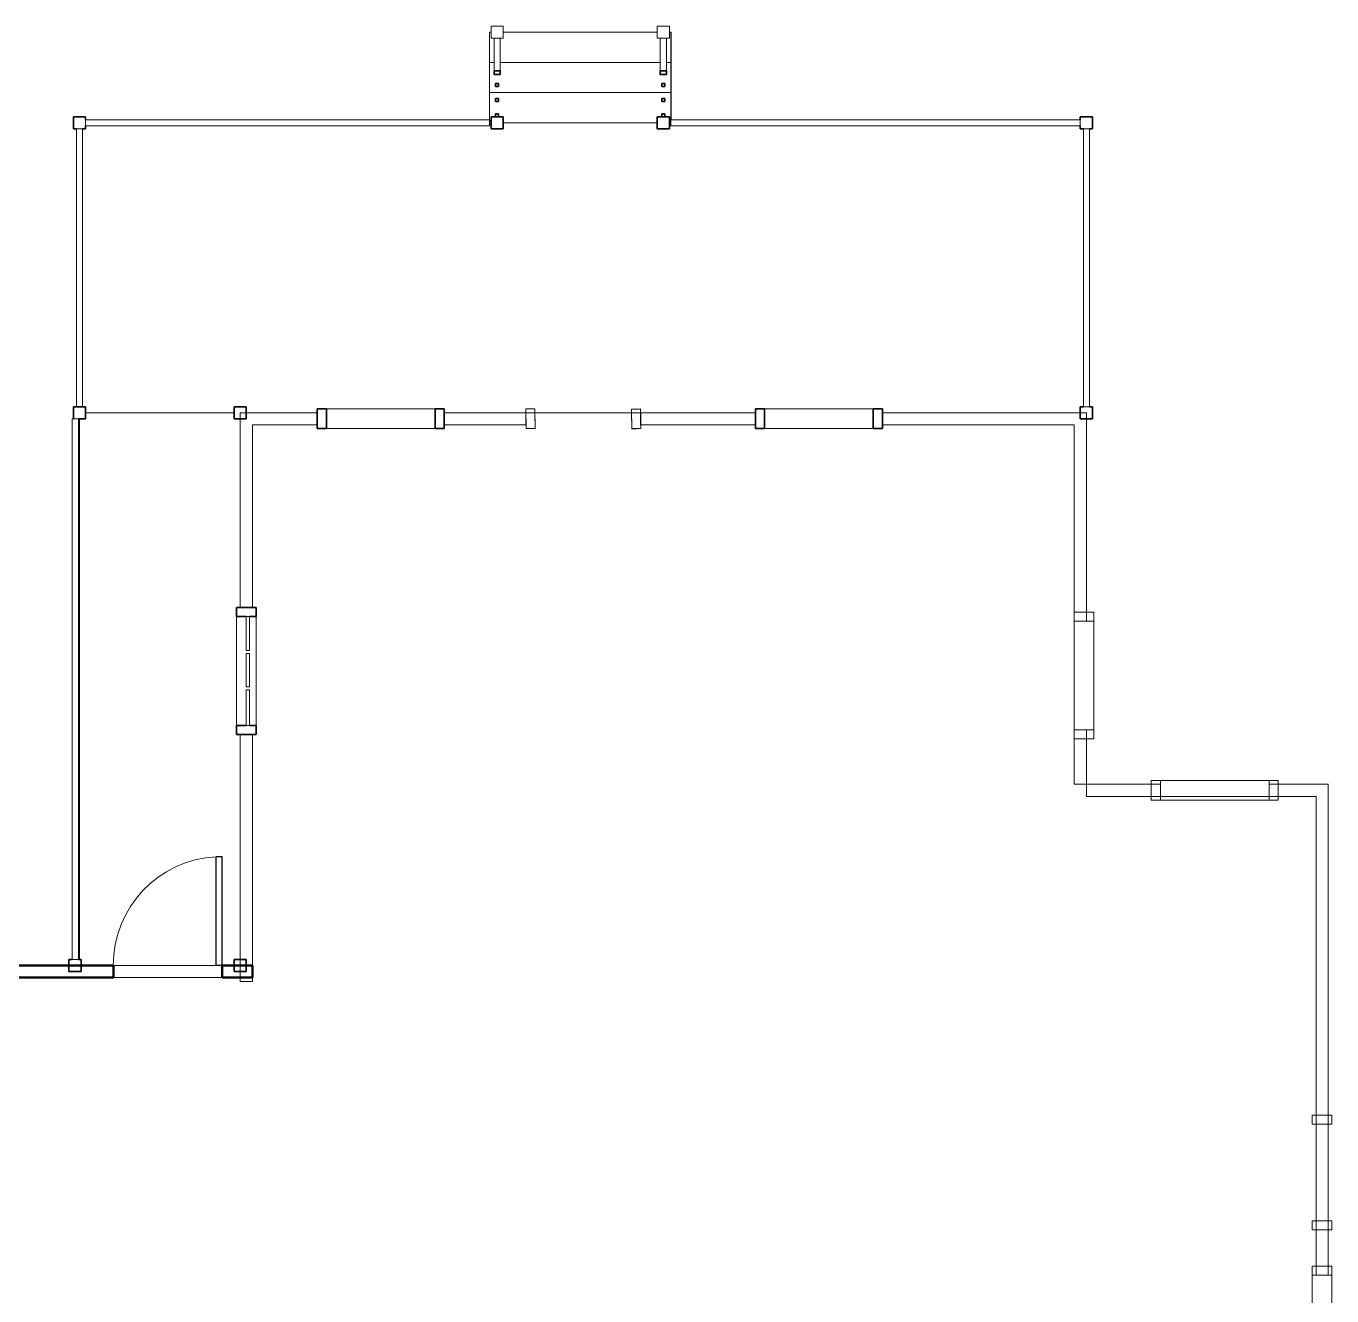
# Model space of a CAD drawing. Header units: inches. Extents: x -386 to 426, y -300 to 457.
# Drawn here: x -5.8 to 426.3, y 36.9 to 457.3 of the extents above; entities that cross this region are included whole.
import ezdxf

# ---------------------------------------------------------------- set-up
doc = ezdxf.new("R2010")
doc.units = ezdxf.units.IN
doc.header["$MEASUREMENT"] = 0
for name, color, linetype, lineweight in [('A-DOOR', 31, 'Continuous', 18), ('A-GENM', 13, 'Continuous', 18), ('A-WALL', 113, 'Continuous', 18)]:
    doc.layers.add(name, color=color, linetype=linetype, lineweight=lineweight)

# ---------------------------------------------------------------- blocks, each defined once
blk = doc.blocks.new('Lake_Mills_Residence_Expansion042001 - Lake_Mills_Residence_Expansion042001-265821-LEVEL 1')
at = {"layer": 'A-GENM', "color": 7}
for p, q in [((147.54, 435.33), (207.54, 435.33)), ((147.54, 426.33), (147.54, 435.33)), ((207.54, 435.33), (207.59, 435.33)), ((207.54, 435.33), (207.54, 426.33)), ((207.59, 426.33), (207.59, 435.33)), ((203.04, 425.33), (152.04, 425.33))]:
    blk.add_line(p, q, dxfattribs=at)
blk = doc.blocks.new('Lake_Mills_Residence_Expansion026001 - Lake_Mills_Residence_Expansion026001-265863-LEVEL 1')
at = {"layer": 'A-GENM', "color": 7}
for p, q in [((152.04, 425.33), (203.04, 425.33)), ((203.04, 425.33), (152.04, 425.33)), ((13.83, 329.33), (63.04, 329.33)), ((63.04, 329.33), (13.83, 329.33)), ((67.04, 329.33), (90.54, 329.33)), ((90.54, 329.33), (67.04, 329.33)), ((132.54, 329.33), (235.54, 329.33)), ((235.54, 329.33), (132.54, 329.33)), ((277.54, 329.33), (343.04, 329.33)), ((343.04, 329.33), (277.54, 329.33)), ((11.83, 148.33), (11.83, 327.32)), ((11.83, 327.32), (11.83, 148.33)), ((65.04, 264.83), (65.04, 327.32)), ((65.04, 327.32), (65.04, 264.83)), ((65.04, 148.33), (65.04, 222.83)), ((65.04, 222.83), (65.04, 148.33)), ((23.04, 146.33), (59.04, 146.33)), ((59.04, 146.33), (23.04, 146.33))]:
    blk.add_line(p, q, dxfattribs=at)
blk = doc.blocks.new('Lake_Mills_Residence_Expansion026001 - Lake_Mills_Residence_Expansion026001-265867-LEVEL 1')
blk.add_blockref('Lake_Mills_Residence_Expansion026001 - Lake_Mills_Residence_Expansion026001-265863-LEVEL 1', (0, 0))
blk = doc.blocks.new('Lake_Mills_Residence_Expansion041001 - Lake_Mills_Residence_Expansion041001-265874-LEVEL 1')
at = {"layer": 'A-GENM', "color": 7}
for p, q in [((147.54, 445.33), (149.04, 445.33)), ((147.54, 435.33), (147.54, 445.33)), ((151.04, 445.33), (204.04, 445.33)), ((206.04, 445.33), (207.54, 445.33)), ((207.54, 445.33), (207.59, 445.33)), ((207.54, 445.33), (207.54, 435.33)), ((207.59, 435.33), (207.59, 445.33))]:
    blk.add_line(p, q, dxfattribs=at)
blk = doc.blocks.new('Lake_Mills_Residence_Expansion006001 - Lake_Mills_Residence_Expansion006001-265902-LEVEL 1')
at = {"layer": 'A-GENM', "color": 250, "lineweight": 35}
for p, q in [((90.54, 330.58), (90.54, 324.08)), ((93.54, 330.58), (90.54, 330.58)), ((93.54, 324.08), (93.54, 330.58)), ((132.54, 330.58), (129.54, 330.58)), ((129.54, 330.58), (129.54, 324.08)), ((132.54, 324.08), (132.54, 330.58)), ((90.54, 324.08), (93.54, 324.08)), ((129.54, 324.08), (132.54, 324.08))]:
    blk.add_line(p, q, dxfattribs=at)
at = {"layer": 'A-GENM', "color": 7}
for p, q in [((93.54, 330.58), (129.54, 330.58)), ((129.54, 324.08), (93.54, 324.08))]:
    blk.add_line(p, q, dxfattribs=at)
blk = doc.blocks.new('Lake_Mills_Residence_Expansion040001 - Lake_Mills_Residence_Expansion040001-265924-LEVEL 1')
at = {"layer": 'A-GENM', "color": 7}
for p, q in [((147.54, 455.33), (148.04, 455.33)), ((147.54, 445.33), (147.54, 455.33)), ((152.04, 455.33), (203.04, 455.33)), ((207.04, 455.33), (207.54, 455.33)), ((207.54, 455.33), (207.59, 455.33)), ((207.54, 455.33), (207.54, 445.33)), ((207.59, 445.33), (207.59, 455.33))]:
    blk.add_line(p, q, dxfattribs=at)
blk = doc.blocks.new('Lake_Mills_Residence_Expansion005001 - Lake_Mills_Residence_Expansion005001-265971-LEVEL 1')
at = {"layer": 'A-GENM', "color": 7}
for p, q in [((63.79, 264.83), (63.79, 261.83)), ((70.29, 264.83), (63.79, 264.83)), ((70.29, 261.83), (70.29, 264.83)), ((63.79, 261.83), (67.04, 261.83)), ((63.79, 225.83), (63.79, 261.83)), ((63.79, 261.83), (63.79, 225.83)), ((68.04, 261.83), (70.29, 261.83)), ((70.29, 261.83), (70.29, 225.83)), ((70.29, 225.83), (70.29, 261.83)), ((67.04, 225.83), (63.79, 225.83)), ((63.79, 225.83), (63.79, 222.83)), ((70.29, 225.83), (68.04, 225.83)), ((70.29, 222.83), (70.29, 225.83)), ((63.79, 222.83), (70.29, 222.83))]:
    blk.add_line(p, q, dxfattribs=at)
blk = doc.blocks.new('Lake_Mills_Residence_Expansion005001 - Lake_Mills_Residence_Expansion005001-265975-LEVEL 1')
blk.add_blockref('Lake_Mills_Residence_Expansion005001 - Lake_Mills_Residence_Expansion005001-265971-LEVEL 1', (0, 0))
blk = doc.blocks.new('Lake_Mills_Residence_Expansion008001 - Lake_Mills_Residence_Expansion008001-265978-LEVEL 1')
at = {"layer": 'A-GENM', "color": 7}
for p, q in [((341.04, 260.33), (341.04, 263.33)), ((341.04, 263.33), (347.54, 263.33)), ((341.04, 260.33), (341.04, 263.33)), ((341.04, 263.33), (341.04, 260.33)), ((341.04, 263.33), (341.04, 260.33)), ((341.04, 263.33), (341.04, 260.33)), ((347.54, 263.33), (341.04, 263.33)), ((347.54, 263.33), (341.04, 263.33)), ((341.04, 260.33), (347.54, 260.33)), ((341.04, 260.33), (347.54, 260.33)), ((341.04, 224.33), (341.04, 260.33)), ((347.54, 260.33), (341.04, 260.33)), ((341.04, 260.33), (341.04, 224.33)), ((347.54, 260.33), (347.54, 263.33)), ((347.54, 260.33), (347.54, 263.33)), ((347.54, 263.33), (347.54, 260.33)), ((347.54, 260.33), (347.54, 224.33)), ((347.54, 224.33), (347.54, 260.33)), ((347.54, 224.33), (341.04, 224.33)), ((347.54, 224.33), (341.04, 224.33)), ((341.04, 221.33), (341.04, 224.33)), ((341.04, 224.33), (341.04, 221.33)), ((341.04, 221.33), (341.04, 224.33)), ((341.04, 221.33), (341.04, 224.33)), ((341.04, 224.33), (341.04, 221.33)), ((341.04, 224.33), (341.04, 221.33)), ((341.04, 224.33), (341.04, 221.33)), ((341.04, 224.33), (347.54, 224.33)), ((341.04, 221.33), (347.54, 221.33)), ((341.04, 221.33), (347.54, 221.33)), ((347.54, 221.33), (341.04, 221.33)), ((347.54, 221.33), (347.54, 224.33)), ((347.54, 221.33), (347.54, 224.33)), ((347.54, 224.33), (347.54, 221.33))]:
    blk.add_line(p, q, dxfattribs=at)
blk = doc.blocks.new('Lake_Mills_Residence_Expansion008001 - Lake_Mills_Residence_Expansion008001-265982-LEVEL 1')
blk.add_blockref('Lake_Mills_Residence_Expansion008001 - Lake_Mills_Residence_Expansion008001-265978-LEVEL 1', (0, 0))
blk = doc.blocks.new('Lake_Mills_Residence_Expansion300002 - Lake_Mills_Residence_Expansion300002-266074-LEVEL 1')
at = {"layer": 'A-GENM', "color": 7}
for p, q in [((345.04, 202.33), (345.04, 206.33)), ((345.04, 206.33), (366.54, 206.33)), ((366.54, 206.33), (345.04, 206.33)), ((366.54, 206.33), (345.04, 206.33)), ((345.04, 206.33), (345.04, 202.33)), ((345.04, 206.33), (345.04, 202.33)), ((366.54, 206.33), (369.54, 206.33)), ((369.54, 206.33), (366.54, 206.33)), ((366.54, 206.33), (366.54, 202.33)), ((366.54, 202.33), (366.54, 206.33)), ((366.54, 202.33), (366.54, 206.33)), ((405.54, 206.33), (408.54, 206.33)), ((408.54, 206.33), (405.54, 206.33)), ((408.54, 206.33), (425.04, 206.33)), ((425.04, 206.33), (408.54, 206.33)), ((425.04, 206.33), (408.54, 206.33)), ((408.54, 202.33), (408.54, 206.33)), ((408.54, 206.33), (408.54, 202.33)), ((408.54, 206.33), (408.54, 202.33)), ((425.04, 96.83), (425.04, 206.33)), ((425.04, 96.83), (425.04, 206.33)), ((425.04, 206.33), (425.04, 96.83)), ((366.54, 202.33), (345.04, 202.33)), ((366.54, 202.33), (369.54, 202.33)), ((366.54, 202.33), (369.54, 202.33)), ((366.54, 202.33), (408.54, 202.33)), ((405.54, 202.33), (408.54, 202.33)), ((405.54, 202.33), (408.54, 202.33)), ((421.04, 202.33), (408.54, 202.33)), ((421.04, 202.33), (408.54, 202.33)), ((408.54, 202.33), (421.04, 202.33)), ((408.54, 202.33), (421.04, 202.33)), ((421.04, 202.33), (408.54, 202.33)), ((421.04, 96.83), (421.04, 202.33)), ((421.04, 202.33), (421.04, 96.83)), ((421.04, 202.33), (421.04, 96.83)), ((65.04, 146.33), (-95.94, 146.33)), ((65.04, 142.33), (65.04, 146.33)), ((-99.94, 142.33), (65.04, 142.33)), ((59.04, 142.33), (23.04, 142.33)), ((23.04, 142.33), (59.04, 142.33)), ((421.04, 58.83), (421.04, 96.83)), ((421.04, 96.83), (425.04, 96.83)), ((421.04, 96.83), (425.04, 96.83)), ((425.04, 96.83), (421.04, 96.83)), ((421.04, 96.83), (421.04, 58.83)), ((425.04, 96.83), (425.04, 58.83)), ((425.04, 58.83), (425.04, 96.83)), ((421.04, 46.83), (421.04, 58.83)), ((421.04, 58.83), (421.04, 46.83)), ((421.04, 58.83), (421.04, 46.83)), ((421.04, 58.83), (425.04, 58.83)), ((425.04, 58.83), (421.04, 58.83)), ((425.04, 58.83), (421.04, 58.83)), ((425.04, 46.83), (425.04, 58.83)), ((425.04, 46.83), (425.04, 58.83)), ((425.04, 58.83), (425.04, 46.83)), ((421.04, 43.83), (421.04, 46.83)), ((421.04, 46.83), (425.04, 46.83)), ((421.04, 46.83), (425.04, 46.83)), ((425.04, 46.83), (421.04, 46.83)), ((421.04, 46.83), (421.04, 43.83)), ((425.04, 46.83), (425.04, 43.83)), ((425.04, 43.83), (425.04, 46.83))]:
    blk.add_line(p, q, dxfattribs=at)
blk = doc.blocks.new('Lake_Mills_Residence_Expansion300002 - Lake_Mills_Residence_Expansion300002-266078-LEVEL 1')
blk.add_blockref('Lake_Mills_Residence_Expansion300002 - Lake_Mills_Residence_Expansion300002-266074-LEVEL 1', (0, 0))
blk = doc.blocks.new('Lake_Mills_Residence_Expansion025001 - Lake_Mills_Residence_Expansion025001-266081-LEVEL 1')
at = {"layer": 'A-GENM', "color": 7}
for p, q in [((162.54, 330.58), (159.54, 330.58)), ((159.54, 330.58), (159.61, 324.08)), ((159.61, 324.08), (159.56, 329.33)), ((159.56, 329.33), (159.61, 324.08)), ((162.61, 324.08), (162.54, 330.58)), ((162.56, 329.33), (162.61, 324.08)), ((162.61, 324.08), (162.56, 329.33)), ((194.54, 330.55), (194.54, 330.49)), ((194.54, 330.49), (194.54, 330.55)), ((196.15, 330.49), (194.54, 330.49)), ((194.54, 330.49), (194.61, 323.99)), ((194.61, 324.08), (194.56, 329.33)), ((194.56, 329.33), (194.61, 324.08)), ((197.54, 330.58), (196.15, 330.49)), ((197.02, 330.55), (196.15, 330.49)), ((196.15, 330.49), (197.02, 330.55)), ((197.61, 324.08), (197.54, 330.58)), ((197.56, 329.33), (197.61, 324.08)), ((197.61, 324.08), (197.56, 329.33)), ((162.61, 324.08), (159.61, 324.08)), ((159.61, 324.08), (162.61, 324.08)), ((159.61, 324.08), (162.61, 324.08)), ((197.61, 324.08), (194.61, 324.08)), ((194.61, 323.99), (194.61, 324.08)), ((194.61, 324.08), (197.61, 324.08)), ((194.61, 324.08), (194.61, 323.99)), ((194.61, 323.99), (196.22, 323.99)), ((196.22, 323.99), (197.61, 324.08)), ((196.22, 323.99), (197.61, 324.08)), ((197.61, 324.08), (196.22, 323.99))]:
    blk.add_line(p, q, dxfattribs=at)
blk = doc.blocks.new('Lake_Mills_Residence_Expansion025001 - Lake_Mills_Residence_Expansion025001-266085-LEVEL 1')
blk.add_blockref('Lake_Mills_Residence_Expansion025001 - Lake_Mills_Residence_Expansion025001-266081-LEVEL 1', (0, 0))
blk = doc.blocks.new('Lake_Mills_Residence_Expansion001001 - Lake_Mills_Residence_Expansion001001-266095-LEVEL 1')
at = {"layer": 'A-GENM', "color": 7}
for p, q in [((65.04, 329.33), (65.04, 264.83)), ((90.54, 329.33), (65.04, 329.33)), ((90.54, 325.33), (90.54, 329.33)), ((159.54, 329.33), (132.54, 329.33)), ((132.54, 329.33), (132.54, 325.33)), ((159.54, 329.33), (159.54, 325.33)), ((159.54, 325.33), (159.54, 329.33)), ((159.54, 325.33), (159.54, 329.33)), ((235.54, 329.33), (197.54, 329.33)), ((197.54, 329.33), (197.54, 325.33)), ((235.54, 325.33), (235.54, 329.33)), ((345.04, 329.33), (277.54, 329.33)), ((277.54, 329.33), (277.54, 325.33)), ((345.04, 263.33), (345.04, 329.33)), ((69.04, 264.83), (69.04, 325.33)), ((69.04, 264.83), (69.04, 325.33)), ((90.54, 325.33), (69.04, 325.33)), ((69.04, 325.33), (69.04, 264.83)), ((69.04, 325.33), (90.54, 325.33)), ((69.04, 325.33), (90.54, 325.33)), ((159.54, 325.33), (132.54, 325.33)), ((132.54, 325.33), (159.54, 325.33)), ((132.54, 325.33), (159.54, 325.33)), ((197.54, 325.33), (235.54, 325.33)), ((235.54, 325.33), (197.6, 325.33)), ((197.6, 325.33), (235.54, 325.33)), ((341.04, 325.33), (277.54, 325.33)), ((277.54, 325.33), (341.04, 325.33)), ((277.54, 325.33), (341.04, 325.33)), ((341.04, 263.33), (341.04, 325.33)), ((341.04, 325.33), (341.04, 263.33)), ((341.04, 325.33), (341.04, 263.33)), ((345.04, 327.33), (345.04, 263.33)), ((345.04, 263.33), (345.04, 327.33)), ((65.04, 264.83), (69.04, 264.83)), ((341.04, 260.33), (341.04, 263.33)), ((341.04, 263.33), (345.04, 263.33)), ((341.04, 263.33), (345.04, 263.33)), ((345.04, 263.33), (341.04, 263.33)), ((341.04, 263.33), (341.04, 260.33)), ((345.04, 263.33), (345.04, 260.33)), ((345.04, 260.33), (345.04, 263.33)), ((65.04, 222.83), (65.04, 141.08)), ((69.04, 222.83), (65.04, 222.83)), ((69.04, 146.33), (69.04, 222.83)), ((69.04, 141.08), (69.04, 222.83)), ((69.04, 222.83), (69.04, 146.33)), ((341.04, 221.33), (341.04, 224.33)), ((341.04, 224.33), (341.04, 221.33)), ((341.04, 206.33), (341.04, 221.33)), ((341.04, 221.33), (341.04, 206.33)), ((341.04, 221.33), (341.04, 206.33)), ((341.04, 221.33), (345.04, 221.33)), ((345.04, 221.33), (341.04, 221.33)), ((345.04, 221.33), (341.04, 221.33)), ((345.04, 224.33), (345.04, 221.33)), ((345.04, 221.33), (345.04, 224.33)), ((345.04, 221.33), (345.04, 206.33)), ((345.04, 206.33), (345.04, 221.33)), ((345.04, 206.33), (345.04, 221.33)), ((345.04, 206.33), (341.04, 206.33)), ((341.04, 206.33), (345.04, 206.33)), ((341.04, 206.33), (345.04, 206.33)), ((65.04, 142.33), (65.04, 141.08)), ((65.04, 141.08), (65.04, 142.33)), ((65.04, 141.08), (69.04, 141.08)), ((65.04, 141.08), (69.04, 141.08)), ((69.04, 141.08), (65.04, 141.08)), ((69.04, 141.08), (69.04, 142.33)), ((69.04, 142.33), (69.04, 141.08))]:
    blk.add_line(p, q, dxfattribs=at)
blk = doc.blocks.new('Lake_Mills_Residence_Expansion001001 - Lake_Mills_Residence_Expansion001001-266099-LEVEL 1')
blk.add_blockref('Lake_Mills_Residence_Expansion001001 - Lake_Mills_Residence_Expansion001001-266095-LEVEL 1', (0, 0))
blk = doc.blocks.new('Lake_Mills_Residence_Expansion028001 - Lake_Mills_Residence_Expansion028001-266102-LEVEL 1')
at = {"layer": 'A-GENM', "color": 7}
for p, q in [((419.79, 93.83), (419.79, 96.83)), ((419.79, 96.83), (426.29, 96.83)), ((419.79, 93.83), (419.79, 96.83)), ((419.79, 93.83), (419.79, 96.83)), ((426.29, 96.83), (419.79, 96.83)), ((426.29, 96.83), (419.79, 96.83)), ((426.29, 93.83), (426.29, 96.83)), ((426.29, 93.83), (426.29, 96.83)), ((426.29, 96.83), (426.29, 93.83)), ((426.29, 93.83), (419.79, 93.83)), ((419.79, 93.83), (426.29, 93.83)), ((419.79, 93.83), (426.29, 93.83)), ((419.79, 61.83), (426.29, 61.83)), ((419.79, 58.83), (419.79, 61.83)), ((426.29, 61.83), (419.79, 61.83)), ((426.29, 61.83), (419.79, 61.83)), ((419.79, 58.83), (419.79, 61.83)), ((419.79, 58.83), (419.79, 61.83)), ((426.29, 61.83), (426.29, 58.83)), ((426.29, 58.83), (426.29, 61.83)), ((426.29, 58.83), (426.29, 61.83)), ((426.29, 58.83), (419.79, 58.83)), ((419.79, 58.83), (426.29, 58.83)), ((419.79, 58.83), (426.29, 58.83))]:
    blk.add_line(p, q, dxfattribs=at)
blk = doc.blocks.new('Lake_Mills_Residence_Expansion028001 - Lake_Mills_Residence_Expansion028001-266106-LEVEL 1')
blk.add_blockref('Lake_Mills_Residence_Expansion028001 - Lake_Mills_Residence_Expansion028001-266102-LEVEL 1', (0, 0))
blk = doc.blocks.new('Lake_Mills_Residence_Expansion010001 - Lake_Mills_Residence_Expansion010001-266158-LEVEL 1')
at = {"layer": 'A-GENM', "color": 7}
for p, q in [((419.79, 43.83), (419.79, 46.83)), ((419.79, 46.83), (426.29, 46.83)), ((419.79, 43.83), (419.79, 46.83)), ((419.79, 46.83), (419.79, 43.83)), ((419.79, 46.83), (419.79, 43.83)), ((419.79, 46.83), (419.79, 43.83)), ((426.29, 46.83), (419.79, 46.83)), ((426.29, 46.83), (419.79, 46.83)), ((419.79, 43.83), (426.29, 43.83)), ((419.79, 43.83), (426.29, 43.83)), ((419.79, 7.83), (419.79, 43.83)), ((426.29, 43.83), (419.79, 43.83)), ((419.79, 43.83), (419.79, 7.83)), ((426.29, 43.83), (426.29, 46.83)), ((426.29, 43.83), (426.29, 46.83)), ((426.29, 46.83), (426.29, 43.83)), ((426.29, 43.83), (426.29, 7.83)), ((426.29, 7.83), (426.29, 43.83)), ((426.29, 7.83), (419.79, 7.83)), ((426.29, 7.83), (419.79, 7.83)), ((419.79, 4.83), (419.79, 7.83)), ((419.79, 7.83), (419.79, 4.83)), ((419.79, 4.83), (419.79, 7.83)), ((419.79, 4.83), (419.79, 7.83)), ((419.79, 7.83), (419.79, 4.83)), ((419.79, 7.83), (419.79, 4.83)), ((419.79, 7.83), (419.79, 4.83)), ((419.79, 7.83), (426.29, 7.83)), ((419.79, 4.83), (426.29, 4.83)), ((419.79, 4.83), (426.29, 4.83)), ((426.29, 4.83), (419.79, 4.83)), ((426.29, 4.83), (426.29, 7.83)), ((426.29, 4.83), (426.29, 7.83)), ((426.29, 7.83), (426.29, 4.83))]:
    blk.add_line(p, q, dxfattribs=at)
blk = doc.blocks.new('Lake_Mills_Residence_Expansion010001 - Lake_Mills_Residence_Expansion010001-266162-LEVEL 1')
blk.add_blockref('Lake_Mills_Residence_Expansion010001 - Lake_Mills_Residence_Expansion010001-266158-LEVEL 1', (0, 0))
blk = doc.blocks.new('Lake_Mills_Residence_Expansion021001 - Lake_Mills_Residence_Expansion021001-266176-LEVEL 1')
at = {"layer": 'A-GENM', "color": 250, "lineweight": 35}
for p, q in [((70.29, 264.83), (63.79, 264.83)), ((63.79, 264.83), (63.79, 261.83)), ((70.29, 261.83), (70.29, 264.83)), ((63.79, 261.83), (67.04, 261.83)), ((68.04, 261.83), (70.29, 261.83)), ((67.04, 225.83), (63.79, 225.83)), ((63.79, 225.83), (63.79, 222.83)), ((70.29, 225.83), (68.04, 225.83)), ((70.29, 222.83), (70.29, 225.83)), ((63.79, 222.83), (70.29, 222.83))]:
    blk.add_line(p, q, dxfattribs=at)
at = {"layer": 'A-GENM', "color": 7}
for p, q in [((63.79, 225.83), (63.79, 261.83)), ((70.29, 261.83), (70.29, 225.83))]:
    blk.add_line(p, q, dxfattribs=at)
blk = doc.blocks.new('Lake_Mills_Residence_Expansion117001 - Lake_Mills_Residence_Expansion117001-266275-LEVEL 1')
at = {"layer": 'A-GENM', "color": 250, "lineweight": 35}
for p, q in [((205.54, 438.33), (204.54, 438.33)), ((204.54, 438.33), (204.54, 437.33)), ((204.54, 437.33), (205.54, 437.33)), ((205.54, 437.33), (205.54, 438.33))]:
    blk.add_line(p, q, dxfattribs=at)
blk = doc.blocks.new('Lake_Mills_Residence_Expansion120001 - Lake_Mills_Residence_Expansion120001-266345-LEVEL 1')
at = {"layer": 'A-GENM', "color": 7}
for p, q in [((204.04, 442.53), (204.04, 453.33)), ((206.04, 453.33), (206.04, 442.53))]:
    blk.add_line(p, q, dxfattribs=at)
at = {"layer": 'A-GENM', "color": 250, "lineweight": 35}
for p, q in [((206.04, 442.53), (204.04, 442.53)), ((204.04, 442.53), (204.04, 441.28)), ((204.04, 441.28), (206.04, 441.28)), ((206.04, 441.28), (206.04, 442.53))]:
    blk.add_line(p, q, dxfattribs=at)
blk = doc.blocks.new('Lake_Mills_Residence_Expansion124001 - Lake_Mills_Residence_Expansion124001-266401-LEVEL 1')
at = {"layer": 'A-GENM', "color": 250, "lineweight": 35}
for p, q in [((150.54, 438.33), (149.54, 438.33)), ((149.54, 438.33), (149.54, 437.33)), ((149.54, 437.33), (150.54, 437.33)), ((150.54, 437.33), (150.54, 438.33))]:
    blk.add_line(p, q, dxfattribs=at)
blk = doc.blocks.new('Lake_Mills_Residence_Expansion112001 - Lake_Mills_Residence_Expansion112001-266443-LEVEL 1')
at = {"layer": 'A-GENM', "color": 7}
for p, q in [((343.04, 426.33), (207.54, 426.33)), ((207.54, 426.33), (207.54, 424.33)), ((207.54, 424.33), (343.04, 424.33)), ((343.04, 424.33), (343.04, 426.33))]:
    blk.add_line(p, q, dxfattribs=at)
blk = doc.blocks.new('Lake_Mills_Residence_Expansion108001 - Lake_Mills_Residence_Expansion108001-266499-LEVEL 1')
at = {"layer": 'A-GENM', "color": 250, "lineweight": 35}
for p, q in [((148.04, 425.83), (147.54, 425.83)), ((147.54, 424.83), (148.04, 424.83)), ((148.04, 424.83), (148.04, 425.83))]:
    blk.add_line(p, q, dxfattribs=at)
blk = doc.blocks.new('Lake_Mills_Residence_Expansion118001 - Lake_Mills_Residence_Expansion118001-266513-LEVEL 1')
at = {"layer": 'A-GENM', "color": 250, "lineweight": 35}
for p, q in [((205.54, 433.33), (204.54, 433.33)), ((204.54, 433.33), (204.54, 432.33)), ((204.54, 432.33), (205.54, 432.33)), ((205.54, 432.33), (205.54, 433.33))]:
    blk.add_line(p, q, dxfattribs=at)
blk = doc.blocks.new('Lake_Mills_Residence_Expansion007001 - Lake_Mills_Residence_Expansion007001-266597-LEVEL 1')
at = {"layer": 'A-GENM', "color": 250, "lineweight": 35}
for p, q in [((238.54, 330.58), (235.54, 330.58)), ((235.54, 330.58), (235.54, 324.08)), ((238.54, 324.08), (238.54, 330.58)), ((277.54, 330.58), (274.54, 330.58)), ((274.54, 330.58), (274.54, 324.08)), ((277.54, 324.08), (277.54, 330.58)), ((235.54, 324.08), (238.54, 324.08)), ((274.54, 324.08), (277.54, 324.08))]:
    blk.add_line(p, q, dxfattribs=at)
at = {"layer": 'A-GENM', "color": 7}
for p, q in [((238.54, 330.58), (274.54, 330.58)), ((274.54, 324.08), (238.54, 324.08))]:
    blk.add_line(p, q, dxfattribs=at)
blk = doc.blocks.new('Lake_Mills_Residence_Expansion009001 - Lake_Mills_Residence_Expansion009001-266611-LEVEL 1')
at = {"layer": 'A-GENM', "color": 7}
for p, q in [((366.54, 207.58), (366.54, 201.08)), ((366.54, 207.58), (366.54, 201.08)), ((366.54, 201.08), (366.54, 207.58)), ((366.54, 207.58), (369.54, 207.58)), ((369.54, 207.58), (366.54, 207.58)), ((366.54, 207.58), (369.54, 207.58)), ((366.54, 207.58), (369.54, 207.58)), ((369.54, 207.58), (366.54, 207.58)), ((369.54, 207.58), (366.54, 207.58)), ((369.54, 207.58), (366.54, 207.58)), ((369.54, 201.08), (369.54, 207.58)), ((369.54, 201.08), (369.54, 207.58)), ((369.54, 207.58), (405.54, 207.58)), ((369.54, 207.58), (369.54, 201.08)), ((405.54, 207.58), (369.54, 207.58)), ((405.54, 207.58), (405.54, 201.08)), ((405.54, 207.58), (405.54, 201.08)), ((405.54, 207.58), (408.54, 207.58)), ((405.54, 207.58), (408.54, 207.58)), ((408.54, 207.58), (405.54, 207.58)), ((408.54, 207.58), (405.54, 207.58)), ((408.54, 207.58), (405.54, 207.58)), ((405.54, 201.08), (405.54, 207.58)), ((408.54, 207.58), (408.54, 201.08)), ((408.54, 201.08), (408.54, 207.58)), ((408.54, 201.08), (408.54, 207.58)), ((369.54, 201.08), (366.54, 201.08)), ((366.54, 201.08), (369.54, 201.08)), ((366.54, 201.08), (369.54, 201.08)), ((369.54, 201.08), (366.54, 201.08)), ((366.54, 201.08), (369.54, 201.08)), ((366.54, 201.08), (369.54, 201.08)), ((369.54, 201.08), (366.54, 201.08)), ((405.54, 201.08), (369.54, 201.08)), ((369.54, 201.08), (405.54, 201.08)), ((405.54, 201.08), (408.54, 201.08)), ((405.54, 201.08), (408.54, 201.08)), ((405.54, 201.08), (408.54, 201.08)), ((408.54, 201.08), (405.54, 201.08)), ((408.54, 201.08), (405.54, 201.08))]:
    blk.add_line(p, q, dxfattribs=at)
blk = doc.blocks.new('Lake_Mills_Residence_Expansion009001 - Lake_Mills_Residence_Expansion009001-266615-LEVEL 1')
blk.add_blockref('Lake_Mills_Residence_Expansion009001 - Lake_Mills_Residence_Expansion009001-266611-LEVEL 1', (0, 0))
blk = doc.blocks.new('Lake_Mills_Residence_Expansion044001 - Lake_Mills_Residence_Expansion044001-266930-LEVEL 1')
at = {"layer": 'A-GENM', "color": 250, "lineweight": 35}
for p, q in [((207.54, 425.83), (207.04, 425.83)), ((207.04, 425.83), (207.04, 424.83)), ((207.04, 424.83), (207.54, 424.83))]:
    blk.add_line(p, q, dxfattribs=at)
blk = doc.blocks.new('Lake_Mills_Residence_Expansion132001 - Lake_Mills_Residence_Expansion132001-267224-LEVEL 1')
at = {"layer": 'A-GENM', "color": 7}
for p, q in [((68.04, 249.58), (67.04, 249.58)), ((67.04, 249.58), (67.04, 238.58)), ((68.04, 238.58), (68.04, 249.58)), ((67.04, 238.58), (68.04, 238.58))]:
    blk.add_line(p, q, dxfattribs=at)
blk = doc.blocks.new('Lake_Mills_Residence_Expansion144001 - Lake_Mills_Residence_Expansion144001-267693-LEVEL 1')
at = {"layer": 'A-GENM', "color": 7}
for p, q in [((152.04, 457.33), (148.04, 457.33)), ((148.04, 457.33), (148.04, 453.33)), ((152.04, 453.33), (152.04, 457.33)), ((148.04, 453.33), (152.04, 453.33))]:
    blk.add_line(p, q, dxfattribs=at)
blk = doc.blocks.new('Lake_Mills_Residence_Expansion148001 - Lake_Mills_Residence_Expansion148001-267945-LEVEL 1')
at = {"layer": 'A-GENM', "color": 7}
for p, q in [((346.04, 423.33), (344.04, 423.33)), ((344.04, 423.33), (344.04, 331.33)), ((346.04, 331.33), (346.04, 423.33)), ((344.04, 331.33), (346.04, 331.33))]:
    blk.add_line(p, q, dxfattribs=at)
blk = doc.blocks.new('Lake_Mills_Residence_Expansion133001 - Lake_Mills_Residence_Expansion133001-268001-LEVEL 1')
at = {"layer": 'A-GENM', "color": 7}
for p, q in [((68.04, 261.83), (67.04, 261.83)), ((67.04, 261.83), (67.04, 250.58)), ((68.04, 250.58), (68.04, 261.83)), ((67.04, 250.58), (68.04, 250.58))]:
    blk.add_line(p, q, dxfattribs=at)
blk = doc.blocks.new('Lake_Mills_Residence_Expansion139001 - Lake_Mills_Residence_Expansion139001-268029-LEVEL 1')
at = {"layer": 'A-GENM', "color": 250, "lineweight": 35}
for p, q in [((13.83, 331.32), (9.83, 331.32)), ((9.83, 331.32), (9.83, 327.33)), ((13.83, 327.32), (13.83, 331.32)), ((11.46, 327.32), (13.83, 327.32))]:
    blk.add_line(p, q, dxfattribs=at)
blk = doc.blocks.new('Lake_Mills_Residence_Expansion138001 - Lake_Mills_Residence_Expansion138001-268057-LEVEL 1')
at = {"layer": 'A-GENM', "color": 250, "lineweight": 35}
for p, q in [((67.04, 148.33), (63.04, 148.33)), ((63.04, 148.33), (63.04, 144.33)), ((67.04, 144.33), (67.04, 148.33)), ((63.04, 144.33), (67.04, 144.33))]:
    blk.add_line(p, q, dxfattribs=at)
blk = doc.blocks.new('Lake_Mills_Residence_Expansion143001 - Lake_Mills_Residence_Expansion143001-268071-LEVEL 1')
at = {"layer": 'A-GENM', "color": 250, "lineweight": 35}
for p, q in [((207.04, 427.33), (203.04, 427.33)), ((203.04, 427.33), (203.04, 423.33)), ((207.04, 423.33), (207.04, 427.33)), ((203.04, 423.33), (207.04, 423.33))]:
    blk.add_line(p, q, dxfattribs=at)
blk = doc.blocks.new('Lake_Mills_Residence_Expansion147001 - Lake_Mills_Residence_Expansion147001-268113-LEVEL 1')
at = {"layer": 'A-GENM', "color": 250, "lineweight": 35}
for p, q in [((344.04, 331.33), (343.04, 331.33)), ((343.04, 331.33), (343.04, 327.33)), ((347.04, 331.33), (346.04, 331.33)), ((347.04, 327.33), (347.04, 331.33)), ((343.04, 327.33), (347.04, 327.33))]:
    blk.add_line(p, q, dxfattribs=at)
blk = doc.blocks.new('Lake_Mills_Residence_Expansion142001 - Lake_Mills_Residence_Expansion142001-268183-LEVEL 1')
at = {"layer": 'A-GENM', "color": 250, "lineweight": 35}
for p, q in [((152.04, 427.33), (148.04, 427.33)), ((148.04, 427.33), (148.04, 423.33)), ((152.04, 423.33), (152.04, 427.33)), ((148.04, 423.33), (152.04, 423.33))]:
    blk.add_line(p, q, dxfattribs=at)
blk = doc.blocks.new('Lake_Mills_Residence_Expansion140001 - Lake_Mills_Residence_Expansion140001-268211-LEVEL 1')
at = {"layer": 'A-GENM', "color": 250, "lineweight": 35}
for p, q in [((67.04, 331.32), (63.04, 331.32)), ((63.04, 331.32), (63.04, 327.32)), ((67.04, 327.32), (67.04, 331.32)), ((63.04, 327.32), (67.04, 327.32))]:
    blk.add_line(p, q, dxfattribs=at)
blk = doc.blocks.new('Lake_Mills_Residence_Expansion145001 - Lake_Mills_Residence_Expansion145001-268365-LEVEL 1')
at = {"layer": 'A-GENM', "color": 7}
for p, q in [((207.04, 457.33), (203.04, 457.33)), ((203.04, 457.33), (203.04, 453.33)), ((207.04, 453.33), (207.04, 457.33)), ((203.04, 453.33), (207.04, 453.33))]:
    blk.add_line(p, q, dxfattribs=at)
blk = doc.blocks.new('Lake_Mills_Residence_Expansion152001 - Lake_Mills_Residence_Expansion152001-268379-LEVEL 1')
at = {"layer": 'A-GENM', "color": 7}
for p, q in [((11.46, 327.33), (9.46, 327.33)), ((9.46, 327.33), (9.46, 148.33)), ((11.46, 148.33), (11.46, 327.33)), ((9.46, 148.33), (11.46, 148.33))]:
    blk.add_line(p, q, dxfattribs=at)
blk = doc.blocks.new('Lake_Mills_Residence_Expansion146001 - Lake_Mills_Residence_Expansion146001-268505-LEVEL 1')
at = {"layer": 'A-GENM', "color": 250, "lineweight": 35}
for p, q in [((347.04, 427.33), (343.04, 427.33)), ((343.04, 427.33), (343.04, 426.33)), ((343.04, 424.33), (343.04, 423.33)), ((347.04, 423.33), (347.04, 427.33)), ((343.04, 423.33), (344.04, 423.33)), ((346.04, 423.33), (347.04, 423.33))]:
    blk.add_line(p, q, dxfattribs=at)
blk = doc.blocks.new('Lake_Mills_Residence_Expansion141001 - Lake_Mills_Residence_Expansion141001-268519-LEVEL 1')
at = {"layer": 'A-GENM', "color": 250, "lineweight": 35}
for p, q in [((13.83, 427.33), (9.83, 427.33)), ((9.83, 427.33), (9.83, 423.33)), ((13.83, 426.33), (13.83, 427.33)), ((13.83, 423.33), (13.83, 424.33)), ((9.83, 423.33), (10.83, 423.33)), ((12.83, 423.33), (13.83, 423.33))]:
    blk.add_line(p, q, dxfattribs=at)
blk = doc.blocks.new('Lake_Mills_Residence_Expansion137001 - Lake_Mills_Residence_Expansion137001-268589-LEVEL 1')
at = {"layer": 'A-GENM', "color": 250, "lineweight": 35}
for p, q in [((9.46, 148.33), (8.34, 148.33)), ((8.34, 148.33), (8.34, 144.33)), ((12.34, 148.33), (11.46, 148.33)), ((12.34, 144.33), (12.34, 148.33)), ((8.34, 144.33), (12.34, 144.33))]:
    blk.add_line(p, q, dxfattribs=at)
blk = doc.blocks.new('Lake_Mills_Residence_Expansion119001 - Lake_Mills_Residence_Expansion119001-268617-LEVEL 1')
at = {"layer": 'A-GENM', "color": 250, "lineweight": 35}
for p, q in [((205.54, 428.33), (204.54, 428.33)), ((204.54, 428.33), (204.54, 427.33)), ((205.54, 427.33), (205.54, 428.33)), ((204.54, 427.33), (205.54, 427.33))]:
    blk.add_line(p, q, dxfattribs=at)
blk = doc.blocks.new('Lake_Mills_Residence_Expansion131001 - Lake_Mills_Residence_Expansion131001-268701-LEVEL 1')
at = {"layer": 'A-GENM', "color": 7}
for p, q in [((68.04, 237.58), (67.04, 237.58)), ((67.04, 237.58), (67.04, 225.83)), ((68.04, 225.83), (68.04, 237.58)), ((67.04, 225.83), (68.04, 225.83))]:
    blk.add_line(p, q, dxfattribs=at)
blk = doc.blocks.new('Lake_Mills_Residence_Expansion125001 - Lake_Mills_Residence_Expansion125001-268771-LEVEL 1')
at = {"layer": 'A-GENM', "color": 250, "lineweight": 35}
for p, q in [((150.54, 433.33), (149.54, 433.33)), ((149.54, 433.33), (149.54, 432.33)), ((149.54, 432.33), (150.54, 432.33)), ((150.54, 432.33), (150.54, 433.33))]:
    blk.add_line(p, q, dxfattribs=at)
blk = doc.blocks.new('Lake_Mills_Residence_Expansion110001 - Lake_Mills_Residence_Expansion110001-268813-LEVEL 1')
at = {"layer": 'A-GENM', "color": 7}
for p, q in [((147.54, 426.33), (13.83, 426.33)), ((13.83, 426.33), (13.83, 424.33)), ((13.83, 424.33), (147.54, 424.33)), ((147.54, 424.33), (147.54, 426.33))]:
    blk.add_line(p, q, dxfattribs=at)
blk = doc.blocks.new('Lake_Mills_Residence_Expansion127001 - Lake_Mills_Residence_Expansion127001-268855-LEVEL 1')
at = {"layer": 'A-GENM', "color": 7}
for p, q in [((149.04, 442.53), (149.04, 453.33)), ((151.04, 453.33), (151.04, 442.53))]:
    blk.add_line(p, q, dxfattribs=at)
at = {"layer": 'A-GENM', "color": 250, "lineweight": 35}
for p, q in [((151.04, 442.53), (149.04, 442.53)), ((149.04, 442.53), (149.04, 441.28)), ((149.04, 441.28), (151.04, 441.28)), ((151.04, 441.28), (151.04, 442.53))]:
    blk.add_line(p, q, dxfattribs=at)
blk = doc.blocks.new('Lake_Mills_Residence_Expansion150001 - Lake_Mills_Residence_Expansion150001-268911-LEVEL 1')
at = {"layer": 'A-GENM', "color": 7}
for p, q in [((12.83, 423.33), (10.83, 423.33)), ((10.83, 423.33), (10.83, 331.33)), ((12.83, 331.33), (12.83, 423.33)), ((10.83, 331.33), (12.83, 331.33))]:
    blk.add_line(p, q, dxfattribs=at)
blk = doc.blocks.new('Lake_Mills_Residence_Expansion126001 - Lake_Mills_Residence_Expansion126001-268939-LEVEL 1')
at = {"layer": 'A-GENM', "color": 250, "lineweight": 35}
for p, q in [((150.54, 428.33), (149.54, 428.33)), ((149.54, 428.33), (149.54, 427.33)), ((150.54, 427.33), (150.54, 428.33)), ((149.54, 427.33), (150.54, 427.33))]:
    blk.add_line(p, q, dxfattribs=at)
blk = doc.blocks.new('lake_mills_residence_expansion IFC MODEL_rvt-1-LEVEL 1')
at = {"lineweight": 18}
for name in ['Lake_Mills_Residence_Expansion040001 - Lake_Mills_Residence_Expansion040001-265924-LEVEL 1', 'Lake_Mills_Residence_Expansion144001 - Lake_Mills_Residence_Expansion144001-267693-LEVEL 1', 'Lake_Mills_Residence_Expansion145001 - Lake_Mills_Residence_Expansion145001-268365-LEVEL 1', 'Lake_Mills_Residence_Expansion127001 - Lake_Mills_Residence_Expansion127001-268855-LEVEL 1', 'Lake_Mills_Residence_Expansion120001 - Lake_Mills_Residence_Expansion120001-266345-LEVEL 1', 'Lake_Mills_Residence_Expansion041001 - Lake_Mills_Residence_Expansion041001-265874-LEVEL 1', 'Lake_Mills_Residence_Expansion124001 - Lake_Mills_Residence_Expansion124001-266401-LEVEL 1', 'Lake_Mills_Residence_Expansion117001 - Lake_Mills_Residence_Expansion117001-266275-LEVEL 1', 'Lake_Mills_Residence_Expansion042001 - Lake_Mills_Residence_Expansion042001-265821-LEVEL 1', 'Lake_Mills_Residence_Expansion125001 - Lake_Mills_Residence_Expansion125001-268771-LEVEL 1', 'Lake_Mills_Residence_Expansion118001 - Lake_Mills_Residence_Expansion118001-266513-LEVEL 1', 'Lake_Mills_Residence_Expansion126001 - Lake_Mills_Residence_Expansion126001-268939-LEVEL 1', 'Lake_Mills_Residence_Expansion119001 - Lake_Mills_Residence_Expansion119001-268617-LEVEL 1', 'Lake_Mills_Residence_Expansion141001 - Lake_Mills_Residence_Expansion141001-268519-LEVEL 1', 'Lake_Mills_Residence_Expansion026001 - Lake_Mills_Residence_Expansion026001-265867-LEVEL 1', 'Lake_Mills_Residence_Expansion110001 - Lake_Mills_Residence_Expansion110001-268813-LEVEL 1', 'Lake_Mills_Residence_Expansion108001 - Lake_Mills_Residence_Expansion108001-266499-LEVEL 1', 'Lake_Mills_Residence_Expansion142001 - Lake_Mills_Residence_Expansion142001-268183-LEVEL 1', 'Lake_Mills_Residence_Expansion143001 - Lake_Mills_Residence_Expansion143001-268071-LEVEL 1', 'Lake_Mills_Residence_Expansion044001 - Lake_Mills_Residence_Expansion044001-266930-LEVEL 1', 'Lake_Mills_Residence_Expansion112001 - Lake_Mills_Residence_Expansion112001-266443-LEVEL 1', 'Lake_Mills_Residence_Expansion146001 - Lake_Mills_Residence_Expansion146001-268505-LEVEL 1', 'Lake_Mills_Residence_Expansion150001 - Lake_Mills_Residence_Expansion150001-268911-LEVEL 1', 'Lake_Mills_Residence_Expansion148001 - Lake_Mills_Residence_Expansion148001-267945-LEVEL 1', 'Lake_Mills_Residence_Expansion139001 - Lake_Mills_Residence_Expansion139001-268029-LEVEL 1', 'Lake_Mills_Residence_Expansion140001 - Lake_Mills_Residence_Expansion140001-268211-LEVEL 1', 'Lake_Mills_Residence_Expansion001001 - Lake_Mills_Residence_Expansion001001-266099-LEVEL 1', 'Lake_Mills_Residence_Expansion006001 - Lake_Mills_Residence_Expansion006001-265902-LEVEL 1', 'Lake_Mills_Residence_Expansion025001 - Lake_Mills_Residence_Expansion025001-266085-LEVEL 1', 'Lake_Mills_Residence_Expansion007001 - Lake_Mills_Residence_Expansion007001-266597-LEVEL 1', 'Lake_Mills_Residence_Expansion147001 - Lake_Mills_Residence_Expansion147001-268113-LEVEL 1', 'Lake_Mills_Residence_Expansion152001 - Lake_Mills_Residence_Expansion152001-268379-LEVEL 1', 'Lake_Mills_Residence_Expansion005001 - Lake_Mills_Residence_Expansion005001-265975-LEVEL 1', 'Lake_Mills_Residence_Expansion021001 - Lake_Mills_Residence_Expansion021001-266176-LEVEL 1', 'Lake_Mills_Residence_Expansion133001 - Lake_Mills_Residence_Expansion133001-268001-LEVEL 1', 'Lake_Mills_Residence_Expansion008001 - Lake_Mills_Residence_Expansion008001-265982-LEVEL 1', 'Lake_Mills_Residence_Expansion132001 - Lake_Mills_Residence_Expansion132001-267224-LEVEL 1', 'Lake_Mills_Residence_Expansion131001 - Lake_Mills_Residence_Expansion131001-268701-LEVEL 1', 'Lake_Mills_Residence_Expansion009001 - Lake_Mills_Residence_Expansion009001-266615-LEVEL 1', 'Lake_Mills_Residence_Expansion300002 - Lake_Mills_Residence_Expansion300002-266078-LEVEL 1', 'Lake_Mills_Residence_Expansion137001 - Lake_Mills_Residence_Expansion137001-268589-LEVEL 1', 'Lake_Mills_Residence_Expansion138001 - Lake_Mills_Residence_Expansion138001-268057-LEVEL 1', 'Lake_Mills_Residence_Expansion028001 - Lake_Mills_Residence_Expansion028001-266106-LEVEL 1', 'Lake_Mills_Residence_Expansion010001 - Lake_Mills_Residence_Expansion010001-266162-LEVEL 1']:
    blk.add_blockref(name, (0, 0), dxfattribs=at)
blk = doc.blocks.new('M_Single-Flush - 3_ x 7_-337911-LEVEL 1')
at = {"layer": 'A-DOOR', "lineweight": 25}
for p, q in [((15.99, 2), (15.99, 38.01)), ((18, 38.01), (15.99, 38.01)), ((18, 2), (18, 38.01)), ((18, 2), (15.99, 2))]:
    blk.add_line(p, q, dxfattribs=at)
at = {"layer": 'A-DOOR'}
blk.add_arc((18, 2), 36.07, 93.1914, 180, dxfattribs=at)

msp = doc.modelspace()

# ---------------------------------------------------------------- linework, layer by layer
at = {"layer": 'A-WALL', "lineweight": 50}
for p, q in [((23.04, 146.33), (-95.94, 146.33)), ((23.04, 142.33), (23.04, 146.33)), ((69.04, 146.33), (59.04, 146.33)), ((59.04, 146.33), (59.04, 142.33)), ((69.04, 142.33), (69.04, 146.33)), ((-95.94, 142.33), (23.04, 142.33)), ((59.04, 142.33), (69.04, 142.33))]:
    msp.add_line(p, q, dxfattribs=at)

# ---------------------------------------------------------------- block references
at = {"lineweight": 5}
msp.add_blockref('lake_mills_residence_expansion IFC MODEL_rvt-1-LEVEL 1', (0, 0), dxfattribs=at)
at = {"layer": 'A-DOOR'}
msp.add_blockref('M_Single-Flush - 3_ x 7_-337911-LEVEL 1', (41.04, 144.33), dxfattribs=at)

doc.saveas('drawing.dxf')
